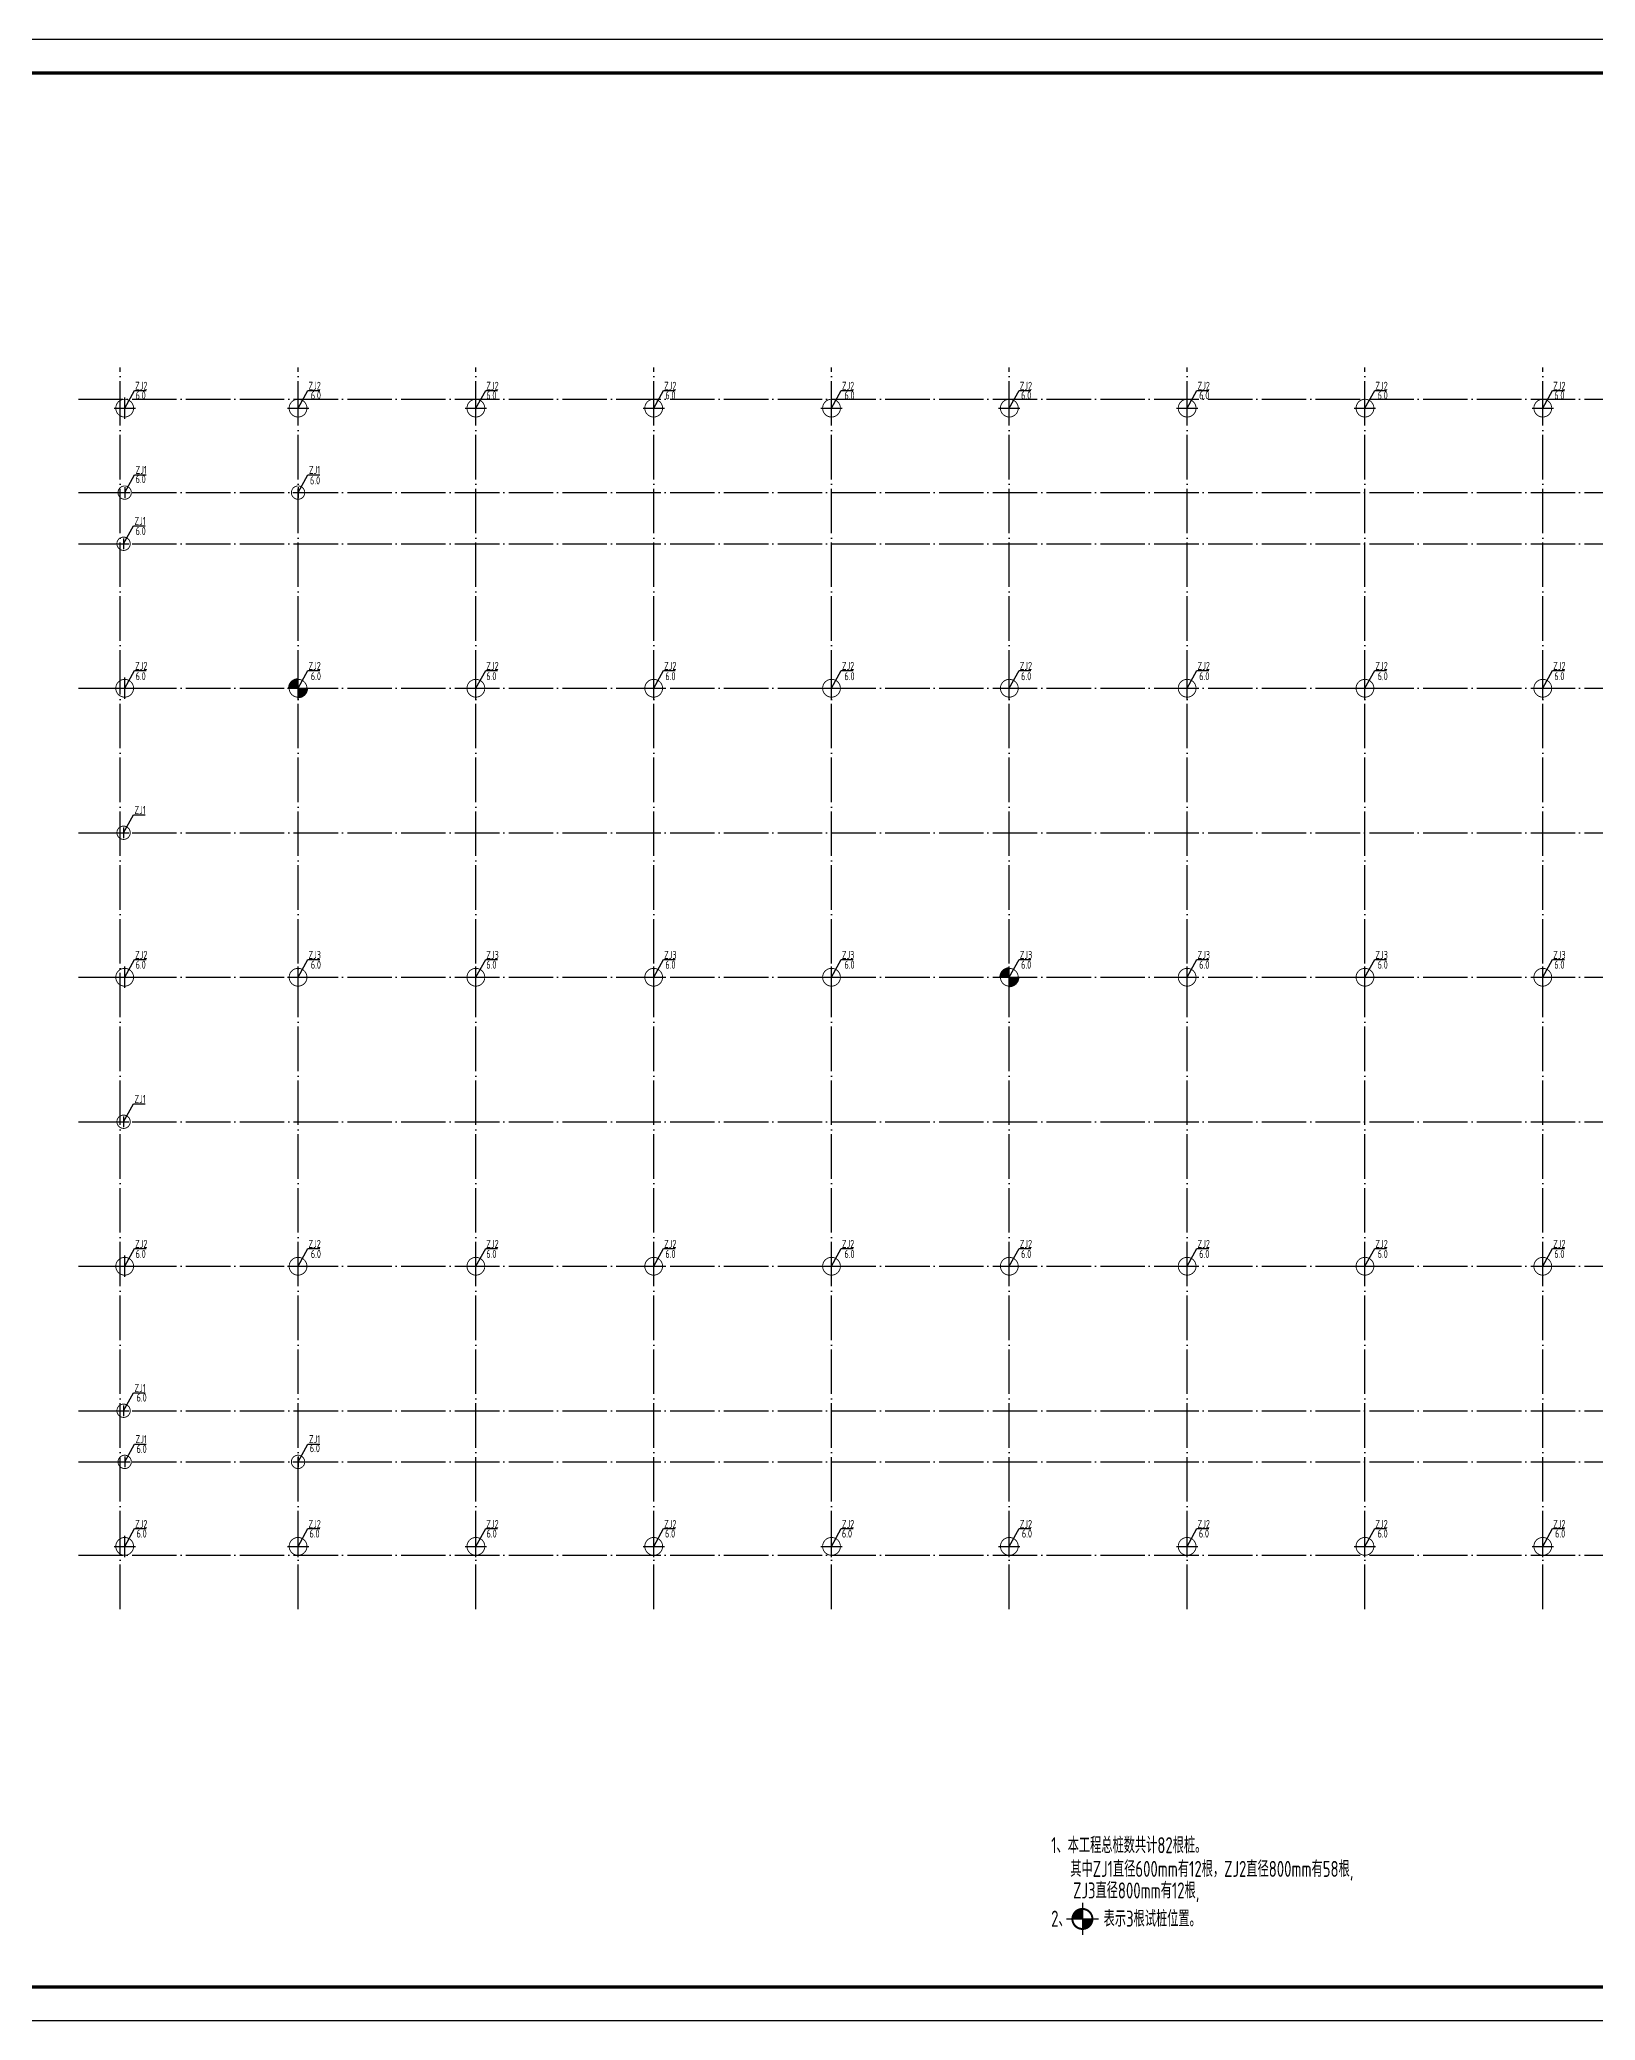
# Model space of a CAD drawing. Extents: x 19118 to 566552, y -1188739 to 92943.
# Drawn here: x 96081 to 166075, y -192636 to -103536 of the extents above; entities that cross this region are included whole.
import ezdxf

# ---------------------------------------------------------------- set-up
doc = ezdxf.new("R2010")
doc.units = 0
doc.header["$LTSCALE"] = 1000
doc.header["$MEASUREMENT"] = 0
doc.linetypes.add('DOTE', pattern=[2.42, 2, -0.2, 0.02, -0.2])
doc.layers.get('0').update_dxf_attribs({"linetype": 'CONTINUOUS'})
for name, color, linetype in [('CC', 7, 'CONTINUOUS'), ('DOTE', 9, 'DOTE'), ('LAYER2', 30, 'CONTINUOUS'), ('PUB_DIM', 3, 'CONTINUOUS'), ('PUB_TITLE', 4, 'CONTINUOUS'), ('TEXT', 7, 'CONTINUOUS'), ('桩', 6, 'CONTINUOUS'), ('桩基标注', 7, 'CONTINUOUS'), ('桩心', 33, 'CONTINUOUS')]:
    doc.layers.add(name, color=color, linetype=linetype)
doc.styles.add('TSSD_Dimension', font='Tssdeng.shx', dxfattribs={"width": 0.7, "bigfont": 'hztxt.shx'})
doc.styles.add('TSSD_Rein', font='atssdeng.shx', dxfattribs={"width": 0.7, "bigfont": 'atssdchn.shx'})

# ---------------------------------------------------------------- blocks, each defined once
blk = doc.blocks.new('zz')
at = {"layer": '桩心', "color": 8, "linetype": 'Continuous'}
for p, q in [((-108086, -492244), (-108086, -493044)), ((-107686, -492644), (-108486, -492644))]:
    blk.add_line(p, q, dxfattribs=at)
at = {"layer": '桩心', "linetype": 'Continuous', "const_width": 50}
blk.add_lwpolyline([(-107836, -492644, 1), (-108336, -492644, 1)], format="xyb", close=True, dxfattribs=at)
blk = doc.blocks.new('A$C3E29798C')
at = {"xscale": -1.2, "yscale": 1.2, "zscale": 1.2}
blk.add_blockref('zz', (-129223, 591653), dxfattribs=at)

msp = doc.modelspace()

# ---------------------------------------------------------------- hatches: boundary and pattern name
at = {"layer": 'CC'}
h = msp.add_hatch(color=256, dxfattribs=at)
edge = h.paths.add_edge_path()
edge.add_ellipse((107708.4, -132713.12), major_axis=(-449.99, 2.72), ratio=1, start_angle=270.3462619, end_angle=360.3462619)
edge.add_line((107258.4, -132713.12), (107708.4, -132713.12))
edge.add_line((107708.4, -132713.12), (107708.4, -132263.12))
edge = h.paths.add_edge_path()
edge.add_ellipse((107708.4, -132713.12), major_axis=(450, 0.95), ratio=1, start_angle=269.8793934, end_angle=359.8793934)
edge.add_line((108158.4, -132713.12), (107708.4, -132713.12))
edge.add_line((107708.4, -132713.12), (107708.4, -133163.12))
h = msp.add_hatch(color=256, dxfattribs=at)
edge = h.paths.add_edge_path()
edge.add_ellipse((139708.4, -145713.12), major_axis=(-449.99, 2.72), ratio=1, start_angle=270.3462619, end_angle=360.3462619)
edge.add_line((139258.4, -145713.12), (139708.4, -145713.12))
edge.add_line((139708.4, -145713.12), (139708.4, -145263.12))
edge = h.paths.add_edge_path()
edge.add_ellipse((139708.4, -145713.12), major_axis=(450, 0.95), ratio=1, start_angle=269.8793934, end_angle=359.8793934)
edge.add_line((140158.4, -145713.12), (139708.4, -145713.12))
edge.add_line((139708.4, -145713.12), (139708.4, -146163.12))
h = msp.add_hatch(color=256, dxfattribs=at)
edge = h.paths.add_edge_path()
edge.add_ellipse((142995.58, -188073.32), major_axis=(-449.99, 2.72), ratio=1, start_angle=270.3462619, end_angle=360.3462619)
edge.add_line((142545.58, -188073.32), (142995.58, -188073.32))
edge.add_line((142995.58, -188073.32), (142995.58, -187623.32))
edge = h.paths.add_edge_path()
edge.add_ellipse((142995.58, -188073.32), major_axis=(450, 0.95), ratio=1, start_angle=269.8793934, end_angle=359.8793934)
edge.add_line((143445.58, -188073.32), (142995.58, -188073.32))
edge.add_line((142995.58, -188073.32), (142995.58, -188523.32))

# ---------------------------------------------------------------- linework, layer by layer
at = {"layer": 'DOTE', "color": 8}
for p, q in [((99708.4, -174135.65), (99708.4, -118286.09)), ((107708.4, -174135.65), (107708.4, -118286.09)), ((115708.4, -174135.65), (115708.4, -118286.09)), ((123708.4, -174135.65), (123708.4, -118286.09)), ((131708.4, -174135.65), (131708.4, -118286.09)), ((139708.4, -174135.65), (139708.4, -118286.09)), ((147708.4, -174135.65), (147708.4, -118286.09)), ((155708.4, -174135.65), (155708.4, -118286.09)), ((163708.4, -174135.65), (163708.4, -118286.09)), ((97826.88, -119713.12), (206364.14, -119713.12)), ((97826.88, -123913.12), (206364.14, -123913.12)), ((97826.88, -126213.12), (206364.14, -126213.12)), ((97826.88, -132713.12), (206364.14, -132713.12)), ((97826.88, -139213.12), (206364.14, -139213.12)), ((97826.88, -145713.12), (206364.14, -145713.12)), ((97826.88, -152213.12), (206364.14, -152213.12)), ((97826.88, -158713.12), (206364.14, -158713.12)), ((97826.88, -165213.12), (206364.14, -165213.12)), ((97826.88, -167513.12), (206364.14, -167513.12)), ((97826.88, -171713.12), (206364.14, -171713.12))]:
    msp.add_line(p, q, dxfattribs=at)
at = {"layer": 'PUB_TITLE'}
msp.add_lwpolyline([(77811.65, -192635.97), (235461.65, -192635.97), (235461.65, -103535.97), (77811.65, -103535.97)], close=True, dxfattribs=at)
at = {"layer": 'PUB_TITLE', "const_width": 150}
msp.add_lwpolyline([(81561.65, -191135.97), (233961.65, -191135.97), (233961.65, -105035.97), (81561.65, -105035.97)], close=True, dxfattribs=at)
at = {"layer": '桩', "color": 5, "const_width": 40}
for points in [[(100308.38, -120109.31, 0.99524903), (99508.4, -120113.12, 1.00477364)], [(108108.38, -120109.31, 0.99524903), (107308.4, -120113.12, 1.00477364)], [(116108.38, -120109.31, 0.99524903), (115308.4, -120113.12, 1.00477364)], [(124108.38, -120109.31, 0.99524903), (123308.4, -120113.12, 1.00477364)], [(132108.38, -120109.31, 0.99524903), (131308.4, -120113.12, 1.00477364)], [(140108.38, -120109.31, 0.99524903), (139308.4, -120113.12, 1.00477364)], [(148108.38, -120109.31, 0.99524903), (147308.4, -120113.12, 1.00477364)], [(156108.38, -120109.31, 0.99524903), (155308.4, -120113.12, 1.00477364)], [(164108.38, -120109.31, 0.99524903), (163308.4, -120113.12, 1.00477364)], [(100308.38, -132709.31, 0.99524903), (99508.4, -132713.12, 1.00477364)], [(108108.38, -132709.31, 0.99524903), (107308.4, -132713.12, 1.00477364)], [(116108.38, -132709.31, 0.99524903), (115308.4, -132713.12, 1.00477364)], [(124108.38, -132709.31, 0.99524903), (123308.4, -132713.12, 1.00477364)], [(132108.38, -132709.31, 0.99524903), (131308.4, -132713.12, 1.00477364)], [(140108.38, -132709.31, 0.99524903), (139308.4, -132713.12, 1.00477364)], [(148108.38, -132709.31, 0.99524903), (147308.4, -132713.12, 1.00477364)], [(156108.38, -132709.31, 0.99524903), (155308.4, -132713.12, 1.00477364)], [(164108.38, -132709.31, 0.99524903), (163308.4, -132713.12, 1.00477364)], [(100308.38, -145709.31, 0.99524903), (99508.4, -145713.12, 1.00477364)], [(108108.38, -145709.31, 0.99524903), (107308.4, -145713.12, 1.00477364)], [(116108.38, -145709.31, 0.99524903), (115308.4, -145713.12, 1.00477364)], [(124108.38, -145709.31, 0.99524903), (123308.4, -145713.12, 1.00477364)], [(132108.38, -145709.31, 0.99524903), (131308.4, -145713.12, 1.00477364)], [(140108.38, -145709.31, 0.99524903), (139308.4, -145713.12, 1.00477364)], [(148108.38, -145709.31, 0.99524903), (147308.4, -145713.12, 1.00477364)], [(156108.38, -145709.31, 0.99524903), (155308.4, -145713.12, 1.00477364)], [(164108.38, -145709.31, 0.99524903), (163308.4, -145713.12, 1.00477364)], [(100308.38, -158709.31, 0.99524903), (99508.4, -158713.12, 1.00477364)], [(108108.38, -158709.31, 0.99524903), (107308.4, -158713.12, 1.00477364)], [(116108.38, -158709.31, 0.99524903), (115308.4, -158713.12, 1.00477364)], [(124108.38, -158709.31, 0.99524903), (123308.4, -158713.12, 1.00477364)], [(132108.38, -158709.31, 0.99524903), (131308.4, -158713.12, 1.00477364)], [(140108.38, -158709.31, 0.99524903), (139308.4, -158713.12, 1.00477364)], [(148108.38, -158709.31, 0.99524903), (147308.4, -158713.12, 1.00477364)], [(156108.38, -158709.31, 0.99524903), (155308.4, -158713.12, 1.00477364)], [(164108.38, -158709.31, 0.99524903), (163308.4, -158713.12, 1.00477364)], [(100308.38, -171309.31, 0.99524903), (99508.4, -171313.12, 1.00477364)], [(108108.38, -171309.31, 0.99524903), (107308.4, -171313.12, 1.00477364)], [(116108.38, -171309.31, 0.99524903), (115308.4, -171313.12, 1.00477364)], [(124108.38, -171309.31, 0.99524903), (123308.4, -171313.12, 1.00477364)], [(132108.38, -171309.31, 0.99524903), (131308.4, -171313.12, 1.00477364)], [(140108.38, -171309.31, 0.99524903), (139308.4, -171313.12, 1.00477364)], [(148108.38, -171309.31, 0.99524903), (147308.4, -171313.12, 1.00477364)], [(156108.38, -171309.31, 0.99524903), (155308.4, -171313.12, 1.00477364)], [(164108.38, -171309.31, 0.99524903), (163308.4, -171313.12, 1.00477364)]]:
    msp.add_lwpolyline(points, format="xyb", close=True, dxfattribs=at)
at = {"layer": '桩', "const_width": 40}
for points in [[(100208.38, -123915.98, -0.99524903), (99608.4, -123913.12, -1.00477364), (100208.38, -123915.98, -209.98235095)], [(108008.38, -123915.98, -0.99524903), (107408.4, -123913.12, -1.00477364), (108008.38, -123915.98, -209.98235095)], [(100158.38, -126215.98, -0.99524903), (99558.4, -126213.12, -1.00477364), (100158.38, -126215.98, -209.98235095)], [(100158.38, -139215.98, -0.99524903), (99558.4, -139213.12, -1.00477364), (100158.38, -139215.98, -209.98235095)], [(100158.38, -152215.98, -0.99524903), (99558.4, -152213.12, -1.00477364), (100158.38, -152215.98, -209.98235095)], [(100158.38, -165215.98, -0.99524903), (99558.4, -165213.12, -1.00477364), (100158.38, -165215.98, -209.98235095)], [(100208.38, -167515.98, -0.99524903), (99608.4, -167513.12, -1.00477364), (100208.38, -167515.98, -209.98235095)], [(108008.38, -167515.98, -0.99524903), (107408.4, -167513.12, -1.00477364), (108008.38, -167515.98, -209.98235095)]]:
    msp.add_lwpolyline(points, format="xyb", dxfattribs=at)
at = {"layer": '桩基标注'}
for points in [[(99908.4, -120113.12), (100349.07, -119312.48), (100881.38, -119312.48)], [(107708.4, -120113.12), (108149.07, -119312.48), (108681.38, -119312.48)], [(115708.4, -120113.12), (116149.07, -119312.48), (116681.38, -119312.48)], [(123708.4, -120113.12), (124149.07, -119312.48), (124681.38, -119312.48)], [(131708.4, -120113.12), (132149.07, -119312.48), (132681.38, -119312.48)], [(139708.4, -120113.12), (140149.07, -119312.48), (140681.38, -119312.48)], [(147708.4, -120113.12), (148149.07, -119312.48), (148681.38, -119312.48)], [(155708.4, -120113.12), (156149.07, -119312.48), (156681.38, -119312.48)], [(163708.4, -120113.12), (164149.07, -119312.48), (164681.38, -119312.48)], [(99908.4, -123913.12), (100349.07, -123112.48), (100881.38, -123112.48)], [(107708.4, -123913.12), (108149.07, -123112.48), (108681.38, -123112.48)], [(99858.4, -126213.12), (100299.07, -125412.48), (100831.38, -125412.48)], [(99908.4, -132713.12), (100349.07, -131912.48), (100881.38, -131912.48)], [(107708.4, -132713.12), (108149.07, -131912.48), (108681.38, -131912.48)], [(115708.4, -132713.12), (116149.07, -131912.48), (116681.38, -131912.48)], [(123708.4, -132713.12), (124149.07, -131912.48), (124681.38, -131912.48)], [(131708.4, -132713.12), (132149.07, -131912.48), (132681.38, -131912.48)], [(139708.4, -132713.12), (140149.07, -131912.48), (140681.38, -131912.48)], [(147708.4, -132713.12), (148149.07, -131912.48), (148681.38, -131912.48)], [(155708.4, -132713.12), (156149.07, -131912.48), (156681.38, -131912.48)], [(163708.4, -132713.12), (164149.07, -131912.48), (164681.38, -131912.48)], [(99858.4, -139213.12), (100299.07, -138412.48), (100831.38, -138412.48)], [(99908.4, -145713.12), (100349.07, -144912.48), (100881.38, -144912.48)], [(107708.4, -145713.12), (108149.07, -144912.48), (108681.38, -144912.48)], [(115708.4, -145713.12), (116149.07, -144912.48), (116681.38, -144912.48)], [(123708.4, -145713.12), (124149.07, -144912.48), (124681.38, -144912.48)], [(131708.4, -145713.12), (132149.07, -144912.48), (132681.38, -144912.48)], [(139708.4, -145713.12), (140149.07, -144912.48), (140681.38, -144912.48)], [(147708.4, -145713.12), (148149.07, -144912.48), (148681.38, -144912.48)], [(155708.4, -145713.12), (156149.07, -144912.48), (156681.38, -144912.48)], [(163708.4, -145713.12), (164149.07, -144912.48), (164681.38, -144912.48)], [(99858.4, -152213.12), (100299.07, -151412.48), (100831.38, -151412.48)], [(99908.4, -158713.12), (100349.07, -157912.48), (100881.38, -157912.48)], [(107708.4, -158713.12), (108149.07, -157912.48), (108681.38, -157912.48)], [(115708.4, -158713.12), (116149.07, -157912.48), (116681.38, -157912.48)], [(123708.4, -158713.12), (124149.07, -157912.48), (124681.38, -157912.48)], [(131708.4, -158713.12), (132149.07, -157912.48), (132681.38, -157912.48)], [(139708.4, -158713.12), (140149.07, -157912.48), (140681.38, -157912.48)], [(147708.4, -158713.12), (148149.07, -157912.48), (148681.38, -157912.48)], [(155708.4, -158713.12), (156149.07, -157912.48), (156681.38, -157912.48)], [(163708.4, -158713.12), (164149.07, -157912.48), (164681.38, -157912.48)], [(99858.4, -165213.12), (100299.07, -164412.48), (100831.38, -164412.48)], [(99908.4, -167513.12), (100349.07, -166712.48), (100881.38, -166712.48)], [(107708.4, -167513.12), (108149.07, -166712.48), (108681.38, -166712.48)], [(99908.4, -171313.12), (100349.07, -170512.48), (100881.38, -170512.48)], [(107708.4, -171313.12), (108149.07, -170512.48), (108681.38, -170512.48)], [(115708.4, -171313.12), (116149.07, -170512.48), (116681.38, -170512.48)], [(123708.4, -171313.12), (124149.07, -170512.48), (124681.38, -170512.48)], [(131708.4, -171313.12), (132149.07, -170512.48), (132681.38, -170512.48)], [(139708.4, -171313.12), (140149.07, -170512.48), (140681.38, -170512.48)], [(147708.4, -171313.12), (148149.07, -170512.48), (148681.38, -170512.48)], [(155708.4, -171313.12), (156149.07, -170512.48), (156681.38, -170512.48)], [(163708.4, -171313.12), (164149.07, -170512.48), (164681.38, -170512.48)]]:
    msp.add_lwpolyline(points, dxfattribs=at)
at = {"layer": '桩心'}
for p, q in [((99428.4, -120113.12), (100388.4, -120113.12)), ((99908.4, -120593.12), (99908.4, -119633.12)), ((107228.4, -120113.12), (108188.4, -120113.12)), ((107708.4, -120593.12), (107708.4, -119633.12)), ((115228.4, -120113.12), (116188.4, -120113.12)), ((115708.4, -120593.12), (115708.4, -119633.12)), ((123228.4, -120113.12), (124188.4, -120113.12)), ((123708.4, -120593.12), (123708.4, -119633.12)), ((131228.4, -120113.12), (132188.4, -120113.12)), ((131708.4, -120593.12), (131708.4, -119633.12)), ((139228.4, -120113.12), (140188.4, -120113.12)), ((139708.4, -120593.12), (139708.4, -119633.12)), ((147228.4, -120113.12), (148188.4, -120113.12)), ((147708.4, -120593.12), (147708.4, -119633.12)), ((155228.4, -120113.12), (156188.4, -120113.12)), ((155708.4, -120593.12), (155708.4, -119633.12)), ((163228.4, -120113.12), (164188.4, -120113.12)), ((163708.4, -120593.12), (163708.4, -119633.12)), ((99908.4, -123673.12), (99908.4, -124153.12)), ((107708.4, -123673.12), (107708.4, -124153.12)), ((99668.4, -123913.12), (100148.4, -123913.12)), ((107468.4, -123913.12), (107948.4, -123913.12)), ((99618.4, -126213.12), (100098.4, -126213.12)), ((99858.4, -125973.12), (99858.4, -126453.12)), ((99428.4, -132713.12), (100388.4, -132713.12)), ((99908.4, -133193.12), (99908.4, -132233.12)), ((107228.4, -132713.12), (108188.4, -132713.12)), ((107708.4, -133193.12), (107708.4, -132233.12)), ((115228.4, -132713.12), (116188.4, -132713.12)), ((115708.4, -133193.12), (115708.4, -132233.12)), ((123228.4, -132713.12), (124188.4, -132713.12)), ((123708.4, -133193.12), (123708.4, -132233.12)), ((131228.4, -132713.12), (132188.4, -132713.12)), ((131708.4, -133193.12), (131708.4, -132233.12)), ((139228.4, -132713.12), (140188.4, -132713.12)), ((139708.4, -133193.12), (139708.4, -132233.12)), ((147228.4, -132713.12), (148188.4, -132713.12)), ((147708.4, -133193.12), (147708.4, -132233.12)), ((155228.4, -132713.12), (156188.4, -132713.12)), ((155708.4, -133193.12), (155708.4, -132233.12)), ((163228.4, -132713.12), (164188.4, -132713.12)), ((163708.4, -133193.12), (163708.4, -132233.12)), ((99858.4, -138973.12), (99858.4, -139453.12)), ((99618.4, -139213.12), (100098.4, -139213.12)), ((99428.4, -145713.12), (100388.4, -145713.12)), ((99908.4, -146193.12), (99908.4, -145233.12)), ((107228.4, -145713.12), (108188.4, -145713.12)), ((107708.4, -146193.12), (107708.4, -145233.12)), ((115228.4, -145713.12), (116188.4, -145713.12)), ((115708.4, -146193.12), (115708.4, -145233.12)), ((123228.4, -145713.12), (124188.4, -145713.12)), ((123708.4, -146193.12), (123708.4, -145233.12)), ((131228.4, -145713.12), (132188.4, -145713.12)), ((131708.4, -146193.12), (131708.4, -145233.12)), ((139228.4, -145713.12), (140188.4, -145713.12)), ((139708.4, -146193.12), (139708.4, -145233.12)), ((147228.4, -145713.12), (148188.4, -145713.12)), ((147708.4, -146193.12), (147708.4, -145233.12)), ((155228.4, -145713.12), (156188.4, -145713.12)), ((155708.4, -146193.12), (155708.4, -145233.12)), ((163228.4, -145713.12), (164188.4, -145713.12)), ((163708.4, -146193.12), (163708.4, -145233.12)), ((99618.4, -152213.12), (100098.4, -152213.12)), ((99858.4, -151973.12), (99858.4, -152453.12)), ((99908.4, -159193.12), (99908.4, -158233.12)), ((107708.4, -159193.12), (107708.4, -158233.12)), ((115708.4, -159193.12), (115708.4, -158233.12)), ((123708.4, -159193.12), (123708.4, -158233.12)), ((131708.4, -159193.12), (131708.4, -158233.12)), ((139708.4, -159193.12), (139708.4, -158233.12)), ((147708.4, -159193.12), (147708.4, -158233.12)), ((155708.4, -159193.12), (155708.4, -158233.12)), ((163708.4, -159193.12), (163708.4, -158233.12)), ((99428.4, -158713.12), (100388.4, -158713.12)), ((107228.4, -158713.12), (108188.4, -158713.12)), ((115228.4, -158713.12), (116188.4, -158713.12)), ((123228.4, -158713.12), (124188.4, -158713.12)), ((131228.4, -158713.12), (132188.4, -158713.12)), ((139228.4, -158713.12), (140188.4, -158713.12)), ((147228.4, -158713.12), (148188.4, -158713.12)), ((155228.4, -158713.12), (156188.4, -158713.12)), ((163228.4, -158713.12), (164188.4, -158713.12)), ((99618.4, -165213.12), (100098.4, -165213.12)), ((99858.4, -164973.12), (99858.4, -165453.12)), ((99908.4, -167273.12), (99908.4, -167753.12)), ((107708.4, -167273.12), (107708.4, -167753.12)), ((99668.4, -167513.12), (100148.4, -167513.12)), ((107468.4, -167513.12), (107948.4, -167513.12)), ((99908.4, -171793.12), (99908.4, -170833.12)), ((107708.4, -171793.12), (107708.4, -170833.12)), ((115708.4, -171793.12), (115708.4, -170833.12)), ((123708.4, -171793.12), (123708.4, -170833.12)), ((131708.4, -171793.12), (131708.4, -170833.12)), ((139708.4, -171793.12), (139708.4, -170833.12)), ((147708.4, -171793.12), (147708.4, -170833.12)), ((155708.4, -171793.12), (155708.4, -170833.12)), ((163708.4, -171793.12), (163708.4, -170833.12)), ((99428.4, -171313.12), (100388.4, -171313.12)), ((107228.4, -171313.12), (108188.4, -171313.12)), ((115228.4, -171313.12), (116188.4, -171313.12)), ((123228.4, -171313.12), (124188.4, -171313.12)), ((131228.4, -171313.12), (132188.4, -171313.12)), ((139228.4, -171313.12), (140188.4, -171313.12)), ((147228.4, -171313.12), (148188.4, -171313.12)), ((155228.4, -171313.12), (156188.4, -171313.12)), ((163228.4, -171313.12), (164188.4, -171313.12))]:
    msp.add_line(p, q, dxfattribs=at)

# ---------------------------------------------------------------- block references
at = {"layer": 'PUB_DIM', "linetype": 'ByBlock', "xscale": 1.5, "yscale": 1.5, "zscale": 1.5}
msp.add_blockref('A$C3E29798C', (142275.62, -188793.46), dxfattribs=at)

# ---------------------------------------------------------------- texts
at = {"layer": 'LAYER2', "style": 'TSSD_Rein', "width": 0.7}
for p in [(100399.21, -119715.28), (108281.91, -119715.28), (116176.59, -119715.28), (124233.19, -119715.28), (132288.49, -119715.28), (140236.53, -119715.28), (148251.26, -119715.28), (156278.27, -119715.28), (164225.63, -119715.28), (100399.21, -123486.68), (108245.02, -123542.55), (100399.21, -125819.89), (100399.21, -132350.08), (108281.91, -132350.08), (116176.59, -132350.08), (124233.19, -132350.08), (132288.49, -132350.08), (140236.53, -132350.08), (148251.26, -132350.08), (156278.27, -132350.08), (164225.63, -132350.08), (100399.21, -145328.39), (108281.91, -145328.39), (116176.59, -145328.39), (124233.19, -145328.39), (132288.49, -145328.39), (140236.53, -145328.39), (148251.26, -145328.39), (156278.27, -145328.39), (164225.63, -145328.39), (100399.21, -158339.05), (108281.91, -158339.05), (116176.59, -158339.05), (124233.19, -158339.05), (132288.49, -158339.05), (140236.53, -158339.05), (148251.26, -158339.05), (156278.27, -158339.05), (164225.63, -158339.05), (100441.05, -164800.45), (100441.05, -167111.14), (108235.8, -167078.47), (100441.05, -170917.48), (108220.13, -170917.48), (116188.64, -170917.48), (124217.13, -170917.48), (132175.49, -170917.48), (140272.16, -170917.48), (148233.61, -170917.48), (156274.42, -170917.48), (164261.03, -170917.48)]:
    msp.add_text('6.0', height=360, dxfattribs=at).set_placement(p)
at = {"layer": 'TEXT', "color": 2, "style": 'TSSD_Dimension', "width": 0.7}
for s, p in [('1、本工程总桩数共计82根桩。', (141589.92, -185115.23)), ('其中ZJ1直径600mm有12根，ZJ2直径800mm有58根,', (142450.94, -186182)), ('ZJ3直径800mm有12根,', (142575.53, -187151.78)), ('2、     表示3根试桩位置。', (141589.92, -188420.6))]:
    msp.add_text(s, height=720, dxfattribs=at).set_placement(p)
at = {"layer": '桩基标注', "style": 'TSSD_Rein', "width": 0.7}
for s, p in [('ZJ2', (100375.08, -119287.83)), ('ZJ2', (108175.08, -119287.83)), ('ZJ2', (116175.08, -119287.83)), ('ZJ2', (124175.08, -119287.83)), ('ZJ2', (132175.08, -119287.83)), ('ZJ2', (140175.08, -119287.83)), ('ZJ2', (148175.08, -119287.83)), ('ZJ2', (156175.08, -119287.83)), ('ZJ2', (164175.08, -119287.83)), ('ZJ1', (100397.19, -123070.15)), ('ZJ1', (108197.19, -123070.15)), ('ZJ1', (100347.19, -125370.15)), ('ZJ2', (100375.08, -131887.83)), ('ZJ2', (108175.08, -131887.83)), ('ZJ2', (116175.08, -131887.83)), ('ZJ2', (124175.08, -131887.83)), ('ZJ2', (132175.08, -131887.83)), ('ZJ2', (140175.08, -131887.83)), ('ZJ2', (148175.08, -131887.83)), ('ZJ2', (156175.08, -131887.83)), ('ZJ2', (164175.08, -131887.83)), ('ZJ1', (100347.19, -138370.15)), ('ZJ2', (100375.08, -144887.83)), ('ZJ3', (108175.08, -144887.83)), ('ZJ3', (116175.08, -144887.83)), ('ZJ3', (124175.08, -144887.83)), ('ZJ3', (132175.08, -144887.83)), ('ZJ3', (140175.08, -144887.83)), ('ZJ3', (148175.08, -144887.83)), ('ZJ3', (156175.08, -144887.83)), ('ZJ3', (164175.08, -144887.83)), ('ZJ1', (100347.19, -151370.15)), ('ZJ2', (100375.08, -157887.83)), ('ZJ2', (108175.08, -157887.83)), ('ZJ2', (116175.08, -157887.83)), ('ZJ2', (124175.08, -157887.83)), ('ZJ2', (132175.08, -157887.83)), ('ZJ2', (140175.08, -157887.83)), ('ZJ2', (148175.08, -157887.83)), ('ZJ2', (156175.08, -157887.83)), ('ZJ2', (164175.08, -157887.83)), ('ZJ1', (100347.19, -164370.15)), ('ZJ1', (100397.19, -166670.15)), ('ZJ1', (108197.19, -166670.15)), ('ZJ2', (100375.08, -170487.83)), ('ZJ2', (108175.08, -170487.83)), ('ZJ2', (116175.08, -170487.83)), ('ZJ2', (124175.08, -170487.83)), ('ZJ2', (132175.08, -170487.83)), ('ZJ2', (140175.08, -170487.83)), ('ZJ2', (148175.08, -170487.83)), ('ZJ2', (156175.08, -170487.83)), ('ZJ2', (164175.08, -170487.83))]:
    msp.add_text(s, height=360, dxfattribs=at).set_placement(p)

doc.saveas('drawing.dxf')
